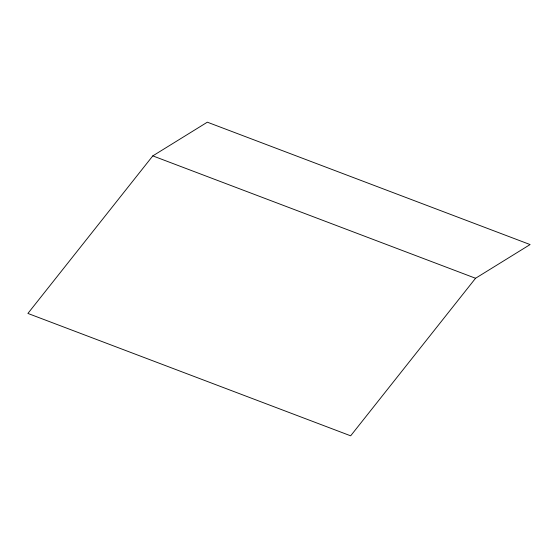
<?xml version="1.0" encoding="UTF-8"?>
<svg xmlns="http://www.w3.org/2000/svg" width="558" height="558" viewBox="0 0 558 558"><rect width="100%" height="100%" fill="white"/><g stroke="black" fill="none" stroke-linecap="round" stroke-linejoin="round"><path stroke-width="0.84" d="M152.801 155.884L27.9 313.436L350.661 435.819L475.555 278.268L530.1 244.564L207.339 122.181L152.801 155.884L475.555 278.268"/></g></svg>
